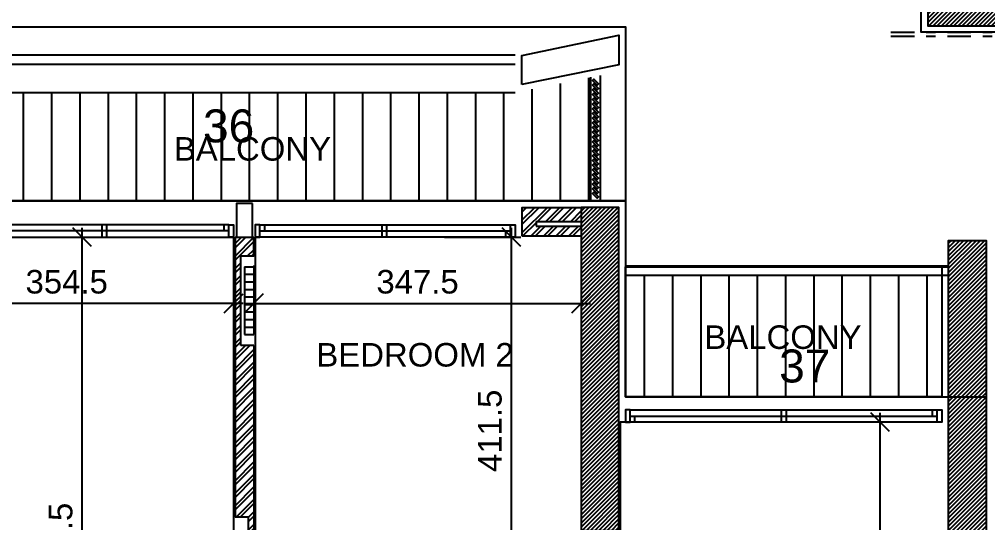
# Model space of a CAD drawing. Extents: x -0.9 to 45.6, y -8.7 to 61.5.
# Drawn here: x 17.06 to 27.34, y 17.33 to 22.68 of the extents above; entities that cross this region are included whole.
import ezdxf
from ezdxf.enums import TextEntityAlignment as Align

# ---------------------------------------------------------------- set-up
doc = ezdxf.new("R2010")
doc.units = 0
doc.header["$MEASUREMENT"] = 0
doc.header["$PDMODE"] = 35
doc.header["$PDSIZE"] = 0.3
doc.linetypes.add('AXIS_50$0$DASHDOT2', pattern=[0.5, 0.25, -0.125, 0, -0.125])
doc.layers.get('0').update_dxf_attribs({"linetype": 'CONTINUOUS'})
doc.layers.get('DEFPOINTS').update_dxf_attribs({"linetype": 'CONTINUOUS'})
for name, color, linetype in [('04', 4, 'CONTINUOUS'), ('A-ALU', 9, 'CONTINUOUS'), ('A-AREAS', 6, 'CONTINUOUS'), ('A-AREAS-TXT', 6, 'CONTINUOUS'), ('A-BALUST', 1, 'CONTINUOUS'), ('A-claustra', 9, 'CONTINUOUS'), ('a-dim', 3, 'CONTINUOUS'), ('A-HATCH-CONC', 8, 'CONTINUOUS'), ('A-HATCH-WALL', 8, 'CONTINUOUS'), ('A-NOMENCLATURE', 3, 'CONTINUOUS'), ('A-PLASTER', 8, 'CONTINUOUS'), ('A-PROJECTION', 9, 'CONTINUOUS'), ('a-stru-fac', 200, 'CONTINUOUS'), ('A-TILES', 137, 'CONTINUOUS'), ('A-WALL', 4, 'CONTINUOUS'), ('AXIS_50$0$A-AXIS-50', 10, 'AXIS_50$0$DASHDOT2'), ('S-2ND-3RD-4-5-6TH$0$A-STR 2-3-4-5-6', 2, 'CONTINUOUS')]:
    doc.layers.add(name, color=color, linetype=linetype)
doc.styles.add('A100-STEXT', font='arial.ttf', dxfattribs={"height": 0.25})
doc.dimstyles.new('A100-DIM', dxfattribs={"dimtxt": 0.25, "dimasz": 0.2, "dimexe": 0.1, "dimexo": 0.3, "dimgap": 0.1, "dimtad": 1, "dimlfac": 100, "dimrnd": 0.5, "dimdsep": 46, "dimtxsty": 'A100-STEXT', "dimblk1": 'OBLIQUE', "dimblk2": 'OBLIQUE', "dimsah": 1, "dimcen": -0.05, "dimdle": 0.1, "dimclrd": 15, "dimclre": 15, "dimclrt": 256, "dimadec": 0, "dimazin": 0, "dimtfac": 0.28, "dimtix": 1, "dimtmove": 2, "dimatfit": 3, "dimldrblk": 'OBLIQUE', "dimfxl": 1, "dimtolj": 1, "dimarcsym": 0})
doc.dimstyles.new('dim-law', dxfattribs={"dimtxt": 0.25, "dimasz": 0.2, "dimexe": 0.1, "dimexo": 0.3, "dimgap": 0.1, "dimtad": 1, "dimlfac": 100, "dimdsep": 46, "dimtxsty": 'A100-STEXT', "dimblk1": 'OBLIQUE', "dimblk2": 'OBLIQUE', "dimsah": 1, "dimcen": -0.05, "dimdle": 0.1, "dimclrd": 15, "dimclre": 15, "dimclrt": 256, "dimadec": 0, "dimazin": 0, "dimtfac": 0.28, "dimtix": 1, "dimtmove": 2, "dimatfit": 3, "dimldrblk": 'OBLIQUE', "dimfxl": 0.1, "dimtolj": 1, "dimarcsym": 0})

# ---------------------------------------------------------------- blocks, each defined once
blk = doc.blocks.new('_OBLIQUE')
at = {"color": 0, "linetype": 'ByBlock'}
blk.add_line((-0.5, -0.5), (0.5, 0.5), dxfattribs=at)
blk = doc.blocks.new('*D111')
at = {"layer": 'a-dim', "color": 15, "lineweight": -2}
for p, q in [((26.508, 18.4), (26.102, 18.4)), ((26.202, 14.2), (26.202, 18.5)), ((26.628, 14.3), (26.102, 14.3))]:
    blk.add_line(p, q, dxfattribs=at)
at = {"layer": 'DEFPOINTS', "color": 0}
for p in [(26.202, 18.4), (26.808, 18.4), (26.928, 14.3)]:
    blk.add_point(p, dxfattribs=at)
at = {"layer": 'a-dim', "color": 15, "lineweight": -2, "xscale": 0.2, "yscale": 0.2, "zscale": 0.2}
for p, rotation in [((26.202, 18.4), 90), ((26.202, 14.3), 270)]:
    blk.add_blockref('_OBLIQUE', p, dxfattribs=dict(at, rotation=rotation))
at = {"layer": 'a-dim', "insert": (25.975, 16.35), "char_height": 0.25, "attachment_point": 5, "rotation": 90, "style": 'A100-STEXT'}
blk.add_mtext('\\A1;410', dxfattribs=at)
blk = doc.blocks.new('A$C79112220')
at = {"layer": 'A-ALU'}
for p, q in [((16.578, 20.75), (19.338, 20.75)), ((22.328, 20.75), (19.568, 20.75)), ((19.288, 20.495), (16.628, 20.495)), ((17.941, 20.365), (17.941, 20.495)), ((17.991, 20.365), (17.991, 20.495)), ((19.238, 20.43), (19.238, 20.495)), ((19.618, 20.495), (22.278, 20.495)), ((19.668, 20.43), (19.668, 20.495)), ((20.916, 20.365), (20.916, 20.495)), ((20.966, 20.365), (20.966, 20.495)), ((16.578, 20.365), (19.338, 20.365)), ((19.288, 20.43), (16.628, 20.43)), ((22.328, 20.365), (19.568, 20.365)), ((19.618, 20.43), (22.278, 20.43)), ((22.228, 20.365), (22.228, 20.43)), ((26.858, 18.67), (23.498, 18.67)), ((23.548, 18.53), (26.808, 18.53)), ((26.758, 18.465), (26.758, 18.53)), ((26.858, 18.4), (23.498, 18.4)), ((23.548, 18.465), (26.808, 18.465)), ((23.598, 18.4), (23.598, 18.465))]:
    blk.add_line(p, q, dxfattribs=at)
for points in [[(19.288, 20.495), (19.338, 20.495), (19.338, 20.365), (19.288, 20.365)], [(19.618, 20.495), (19.568, 20.495), (19.568, 20.365), (19.618, 20.365)], [(22.278, 20.495), (22.328, 20.495), (22.328, 20.365), (22.278, 20.365)], [(23.548, 18.53), (23.498, 18.53), (23.498, 18.4), (23.548, 18.4)], [(25.153, 18.53), (25.203, 18.53), (25.203, 18.4), (25.153, 18.4)], [(26.808, 18.53), (26.858, 18.53), (26.858, 18.4), (26.808, 18.4)]]:
    blk.add_lwpolyline(points, close=True, dxfattribs=at)
blk = doc.blocks.new('*D238')
at = {"layer": 'a-dim', "color": 15, "lineweight": -2}
for p, q in [((17.731, 13.75), (17.731, 20.465)), ((17.478, 20.365), (17.831, 20.365)), ((17.478, 13.85), (17.831, 13.85))]:
    blk.add_line(p, q, dxfattribs=at)
at = {"layer": 'DEFPOINTS', "color": 0}
for p in [(17.178, 20.365), (17.731, 20.365), (17.178, 13.85)]:
    blk.add_point(p, dxfattribs=at)
at = {"layer": 'a-dim', "color": 15, "lineweight": -2, "xscale": 0.2, "yscale": 0.2, "zscale": 0.2}
for p, rotation in [((17.731, 20.365), 90), ((17.731, 13.85), 270)]:
    blk.add_blockref('_OBLIQUE', p, dxfattribs=dict(at, rotation=rotation))
at = {"layer": 'a-dim', "insert": (17.503, 17.107), "char_height": 0.25, "attachment_point": 5, "rotation": 90, "style": 'A100-STEXT'}
blk.add_mtext('\\A1;651.5', dxfattribs=at)
blk = doc.blocks.new('*D239')
at = {"layer": 'a-dim', "color": 15, "lineweight": -2}
for p, q in [((15.793, 20.065), (15.793, 19.561)), ((19.338, 20.065), (19.338, 19.561)), ((19.438, 19.661), (15.693, 19.661))]:
    blk.add_line(p, q, dxfattribs=at)
at = {"layer": 'DEFPOINTS', "color": 0}
for p in [(15.793, 20.365), (19.338, 20.365), (15.793, 19.661)]:
    blk.add_point(p, dxfattribs=at)
at = {"layer": 'a-dim', "color": 15, "lineweight": -2, "xscale": 0.2, "yscale": 0.2, "zscale": 0.2}
for p, rotation in [((15.793, 19.661), 180.0000000053024), ((19.338, 19.661), 5.302398520257157e-09)]:
    blk.add_blockref('_OBLIQUE', p, dxfattribs=dict(at, rotation=rotation))
at = {"layer": 'a-dim', "insert": (17.566, 19.889), "char_height": 0.25, "attachment_point": 5, "rotation": 0, "style": 'A100-STEXT'}
blk.add_mtext('\\A1;354.5', dxfattribs=at)
blk = doc.blocks.new('*D240')
at = {"layer": 'a-dim', "color": 15, "lineweight": -2}
for p, q in [((19.553, 20.065), (19.553, 19.561)), ((23.028, 20.065), (23.028, 19.561)), ((19.453, 19.661), (23.128, 19.661))]:
    blk.add_line(p, q, dxfattribs=at)
at = {"layer": 'DEFPOINTS', "color": 0}
for p in [(19.553, 20.365), (23.028, 20.365), (23.028, 19.661)]:
    blk.add_point(p, dxfattribs=at)
at = {"layer": 'a-dim', "color": 15, "lineweight": -2, "xscale": 0.2, "yscale": 0.2, "zscale": 0.2, "rotation": 180}
blk.add_blockref('_OBLIQUE', (19.553, 19.661), dxfattribs=at)
at = {"layer": 'a-dim', "color": 15, "lineweight": -2, "xscale": 0.2, "yscale": 0.2, "zscale": 0.2}
blk.add_blockref('_OBLIQUE', (23.028, 19.661), dxfattribs=at)
at = {"layer": 'a-dim', "insert": (21.291, 19.889), "char_height": 0.25, "attachment_point": 5, "style": 'A100-STEXT'}
blk.add_mtext('\\A1;347.5', dxfattribs=at)
blk = doc.blocks.new('*D241')
at = {"layer": 'a-dim', "color": 15, "lineweight": -2}
for p, q in [((22.288, 16.15), (22.288, 20.465)), ((21.578, 20.365), (22.388, 20.365)), ((21.578, 16.25), (22.388, 16.25))]:
    blk.add_line(p, q, dxfattribs=at)
at = {"layer": 'DEFPOINTS', "color": 0}
for p in [(21.278, 20.365), (22.288, 20.365), (21.278, 16.25)]:
    blk.add_point(p, dxfattribs=at)
at = {"layer": 'a-dim', "color": 15, "lineweight": -2, "xscale": 0.2, "yscale": 0.2, "zscale": 0.2}
for p, rotation in [((22.288, 20.365), 90), ((22.288, 16.25), 270)]:
    blk.add_blockref('_OBLIQUE', p, dxfattribs=dict(at, rotation=rotation))
at = {"layer": 'a-dim', "insert": (22.06, 18.308), "char_height": 0.25, "attachment_point": 5, "rotation": 90, "style": 'A100-STEXT'}
blk.add_mtext('\\A1;411.5', dxfattribs=at)

msp = doc.modelspace()

# ---------------------------------------------------------------- hatches: boundary and pattern name
at = {"layer": 'A-HATCH-CONC'}
h = msp.add_hatch(dxfattribs=at)
h.set_pattern_fill('ANSI31', color=256, scale=0.25, style=0)
h.paths.add_polyline_path([(41.83837, 22.94), (26.70837, 22.94), (26.70837, 22.61), (28.46837, 22.61), (28.46837, 22.54), (41.83837, 22.54)])
h = msp.add_hatch(dxfattribs=at)
h.set_pattern_fill('ANSI31', color=256, scale=0.25, style=0)
h.paths.add_polyline_path([(41.83837, 22.94), (26.70837, 22.94), (26.70837, 22.61), (28.46837, 22.61), (28.46837, 22.54), (41.83837, 22.54)])
h = msp.add_hatch(dxfattribs=at)
h.set_pattern_fill('ANSI31', color=256, scale=0.25, style=0)
h.paths.add_polyline_path([(23.42837, 20.68), (23.02837, 20.68), (23.02837, 20.15658), (23.42837, 20.15658)])
h = msp.add_hatch(dxfattribs=at)
h.set_pattern_fill('ANSI31', color=256, scale=0.25, style=0)
h.paths.add_polyline_path([(27.32837, 20.33), (26.92837, 20.33), (26.92837, 3.87), (25.34873, 3.87), (23.42837, 4.13187), (23.42837, 5.8), (23.12837, 5.8), (23.12837, 3.87), (25.32837, 3.57), (27.32837, 3.57)])
h = msp.add_hatch(dxfattribs=at)
h.set_pattern_fill('ANSI31', color=256, scale=0.25, style=0)
h.paths.add_polyline_path([(23.42837, 20.15658), (23.02837, 20.15658), (23.02837, 17.25), (23.42837, 17.25)])
at = {"layer": 'A-HATCH-WALL'}
h = msp.add_hatch(dxfattribs=at)
h.set_pattern_fill('ANSI32', color=256, scale=0.25, style=0)
h.set_pattern_definition([(45, (-4e-09, 0.000785), (-0.06629126, 0.06629126), []), (45, (0.04419, 0.000785), (-0.06629126, 0.06629126), [])])
h.paths.add_polyline_path([(23.02837, 20.68078), (22.39837, 20.68078), (22.39837, 20.38078), (23.02837, 20.38078), (23.02837, 20.48078), (22.54837, 20.48078), (22.54837, 20.53078), (23.02837, 20.53078)])
h = msp.add_hatch(dxfattribs=at)
h.set_pattern_fill('ANSI32', color=256, scale=0.25, style=0)
h.set_pattern_definition([(45, (19.47713, 20.287455), (-0.06629126, 0.06629126), []), (45, (19.52132, 20.287455), (-0.06629126, 0.06629126), [])])
h.paths.add_polyline_path([(19.55337, 20.365), (19.35337, 20.365), (19.35337, 17.39), (19.49337, 17.39), (19.49337, 16.2), (19.35337, 16.2), (19.35337, 15.45), (19.50337, 15.45), (19.50337, 16.1), (19.62837, 16.1), (19.62837, 16.25), (19.55337, 16.25), (19.55337, 19.215), (19.41337, 19.215), (19.4137, 20.165), (19.55337, 20.165)])
h.paths.add_polyline_path([(17.86587, 12.5), (17.17837, 12.5), (17.17837, 12.92282), (17.17825, 12.92282), (17.17825, 13.10282), (17.02837, 13.10282), (17.02837, 12.95), (15.77837, 12.95), (15.77837, 12.8), (16.27837, 12.8), (16.27837, 11.8), (16.27837, 11.7), (16.42837, 11.7), (16.42837, 12.8), (17.02837, 12.8), (17.02837, 11.8), (16.77837, 11.8), (16.77837, 11.275), (16.92837, 11.275), (16.92837, 11.6), (17.17837, 11.6), (17.17837, 12.35), (17.86587, 12.35)])
h.paths.add_polyline_path([(23.17837, 17.25), (23.02837, 17.25), (23.02837, 16.25), (21.92837, 16.25), (21.92837, 16.85), (21.77837, 16.85), (21.77837, 16.25), (21.67837, 16.25), (21.67837, 16.1), (23.02837, 16.1), (23.02837, 14.05), (23.17837, 14.05)])
h.paths.add_polyline_path([(20.87837, 16.25), (20.86937, 16.25), (20.85337, 16.25), (20.77837, 16.25), (20.52837, 16.25), (20.52837, 16.1), (20.62837, 16.1), (20.62837, 15.275), (20.62837, 14.3282), (20.77837, 14.3282), (20.77837, 15.275), (20.77837, 16.1), (20.87837, 16.1)])
h.paths.add_polyline_path([(23.02837, 13.1), (22.82837, 13.1), (22.82837, 13.7), (23.02837, 13.7), (23.02837, 13.85), (22.67837, 13.85), (22.67837, 13.15), (20.77837, 13.15), (20.77837, 14.3282), (20.62837, 14.3282), (20.62837, 13.85), (20.51587, 13.85), (20.51587, 13.7), (20.62837, 13.7), (20.62837, 12.35), (20.77837, 12.35), (20.77837, 12.95), (23.02837, 12.95)])
h.paths.add_polyline_path([(23.17837, 12.85), (23.02837, 12.85), (23.02837, 12.25), (23.17837, 12.25)])
h.paths.add_polyline_path([(25.34837, 11.19), (25.70337, 11.19), (25.70337, 11.3), (24.67837, 11.3), (24.67837, 12.425), (24.52837, 12.425), (24.52837, 11.25), (23.17837, 11.25), (23.17837, 11.35), (23.02837, 11.35), (23.02837, 11.25), (22.33837, 11.25), (22.33837, 11.11), (21.46837, 11.11), (21.46837, 11.25), (19.50337, 11.25), (19.50337, 11.35), (19.35337, 11.35), (19.35337, 11.25), (19.35337, 11.05), (19.50337, 11.05), (19.50337, 11.19), (20.93337, 11.19), (20.93337, 11.05), (25.34837, 11.05)])
h.paths.add_polyline_path([(26.92837, 11.3), (26.67837, 11.3), (26.67837, 12.5), (26.92837, 12.5), (26.92837, 14.3), (24.67837, 14.3), (24.67837, 14.9), (24.52837, 14.9), (24.52837, 14.3), (24.52837, 13.775), (24.67837, 13.775), (24.67837, 14.15), (26.82837, 14.15), (26.82837, 12.6), (26.52837, 12.6), (26.52837, 11.3), (25.70337, 11.3), (25.70337, 11.19), (26.77837, 11.19), (26.77837, 11.05), (26.92837, 11.05)])
h.paths.add_polyline_path([(24.67837, 13.775), (24.52837, 13.775), (24.52837, 13.225), (24.67837, 13.225)], flags=17)
h.paths.add_polyline_path([(19.50337, 13.7), (19.61587, 13.7), (19.61587, 13.85), (19.50337, 13.85), (19.50337, 14.55), (19.35337, 14.55), (19.35337, 14.4), (19.35337, 13.85), (17.17837, 13.85), (17.17837, 14.45), (17.02837, 14.45), (17.02837, 13.10282), (17.17825, 13.10282), (17.17825, 13.28282), (17.17837, 13.7), (19.35337, 13.7), (19.35337, 12.5), (18.66587, 12.5), (18.66587, 12.35), (19.35337, 12.35), (19.35337, 12.25), (19.50337, 12.25)])
h.paths.add_polyline_path([(23.42837, 14.05078), (23.42837, 17.25078), (23.32837, 17.25078), (23.32837, 14.05078)])
at = {"layer": 'A-TILES'}
h = msp.add_hatch(dxfattribs=at)
h.set_pattern_fill('_USER', color=256, scale=0.3, angle=90, style=0, pattern_type=0)
h.set_pattern_definition([(90, (30.60837, 8.1), (-0.3, 2e-17), [])])
h.paths.add_polyline_path([(22.32837, 20.75), (23.12837, 20.75), (23.12837, 22.06182), (22.32837, 21.9), (22.32837, 21.9), (15.84837, 21.9), (15.84837, 20.75), (16.57837, 20.75), (19.35337, 20.75), (19.55337, 20.75)])
h = msp.add_hatch(dxfattribs=at)
h.set_pattern_fill('_USER', color=256, scale=0.3, angle=90, style=0, pattern_type=0)
h.set_pattern_definition([(90, (9e-11, -5e-11), (-0.3, 2e-17), [])])
h.paths.add_polyline_path([(23.49837, 19.96), (23.49837, 18.67), (26.85837, 18.67), (26.85837, 19.96)])

# ---------------------------------------------------------------- linework, layer by layer
at = {"layer": '04', "color": 11}
for p, q in [((19.45337, 20.05), (19.55337, 20.05)), ((19.45337, 20.05), (19.45337, 19.33)), ((19.45337, 20.05), (19.55337, 20.05)), ((19.55337, 20.05), (19.55337, 19.33)), ((19.45337, 19.97), (19.55337, 19.97)), ((19.45337, 19.89), (19.55337, 19.89)), ((19.45337, 19.81), (19.55337, 19.81)), ((19.45337, 19.73), (19.55337, 19.73)), ((19.45337, 19.65), (19.55337, 19.65)), ((19.45337, 19.57), (19.55337, 19.57)), ((19.45337, 19.49), (19.55337, 19.49)), ((19.45337, 19.41), (19.55337, 19.41)), ((19.45337, 19.33), (19.55337, 19.33))]:
    msp.add_line(p, q, dxfattribs=at)
at = {"layer": 'A-ALU'}
for p, q in [((16.57837, 20.75), (19.33837, 20.75)), ((22.32837, 20.75), (19.56837, 20.75)), ((26.85837, 18.67), (23.49837, 18.67))]:
    msp.add_line(p, q, dxfattribs=at)
at = {"layer": 'A-AREAS'}
msp.add_lwpolyline([(41.90837, 22.91), (41.90837, 22.54), (26.63837, 22.54), (26.63837, 23.51)], dxfattribs=at)
for points in [[(13.67837, 22.5962), (15.84837, 22.5962), (15.84837, 20.75), (23.49837, 20.75), (23.49837, 18.67), (27.32837, 18.67), (27.32837, 3.5), (25.32362, 3.5), (23.05837, 3.8089), (23.05837, 5.43), (15.84837, 5.43), (15.84837, 3.5), (13.67837, 3.5), (13.67837, 7.7), (15.62837, 7.7), (15.62837, 9.825), (16.85337, 9.825), (16.85337, 11.725), (15.62837, 11.725), (15.62837, 17.1), (15.70337, 17.1), (15.70337, 18.325), (13.67837, 18.325)], [(15.84837, 22.5962), (23.49837, 22.5962), (23.49837, 20.75), (15.84837, 20.75)], [(23.49837, 20.05), (26.85837, 20.05), (26.85837, 18.67), (23.49837, 18.67)]]:
    msp.add_lwpolyline(points, close=True, dxfattribs=at)
at = {"layer": 'A-BALUST'}
for p, q in [((15.84837, 22.3), (22.32837, 22.3)), ((15.84837, 22.2), (22.32837, 22.2)), ((23.12837, 22.06182), (23.12837, 20.75)), ((23.22837, 22.08205), (23.22837, 20.75)), ((23.49837, 20.06), (26.92837, 20.06)), ((23.49837, 19.96), (26.92837, 19.96))]:
    msp.add_line(p, q, dxfattribs=at)
at = {"layer": 'A-claustra'}
for points in [[(23.14655, 22.02768), (23.16069, 22.04182), (23.21019, 21.99232), (23.19605, 21.97818)], [(23.14655, 21.97768), (23.16069, 21.99182), (23.21019, 21.94232), (23.19605, 21.92818)], [(23.14655, 21.92768), (23.16069, 21.94182), (23.21019, 21.89232), (23.19605, 21.87818)], [(23.14655, 21.87768), (23.16069, 21.89182), (23.21019, 21.84232), (23.19605, 21.82818)], [(23.14655, 21.82768), (23.16069, 21.84182), (23.21019, 21.79232), (23.19605, 21.77818)], [(23.14655, 21.77768), (23.16069, 21.79182), (23.21019, 21.74232), (23.19605, 21.72818)], [(23.14655, 21.72768), (23.16069, 21.74182), (23.21019, 21.69232), (23.19605, 21.67818)], [(23.14655, 21.67768), (23.16069, 21.69182), (23.21019, 21.64232), (23.19605, 21.62818)], [(23.14655, 21.62768), (23.16069, 21.64182), (23.21019, 21.59232), (23.19605, 21.57818)], [(23.14655, 21.57768), (23.16069, 21.59182), (23.21019, 21.54232), (23.19605, 21.52818)], [(23.14655, 21.52768), (23.16069, 21.54182), (23.21019, 21.49232), (23.19605, 21.47818)], [(23.14655, 21.47768), (23.16069, 21.49182), (23.21019, 21.44232), (23.19605, 21.42818)], [(23.14655, 21.42768), (23.16069, 21.44182), (23.21019, 21.39232), (23.19605, 21.37818)], [(23.14655, 21.37768), (23.16069, 21.39182), (23.21019, 21.34232), (23.19605, 21.32818)], [(23.14655, 21.32768), (23.16069, 21.34182), (23.21019, 21.29232), (23.19605, 21.27818)], [(23.14655, 21.27768), (23.16069, 21.29182), (23.21019, 21.24232), (23.19605, 21.22818)], [(23.14655, 21.22768), (23.16069, 21.24182), (23.21019, 21.19232), (23.19605, 21.17818)], [(23.14655, 21.17768), (23.16069, 21.19182), (23.21019, 21.14232), (23.19605, 21.12818)], [(23.14655, 21.12768), (23.16069, 21.14182), (23.21019, 21.09232), (23.19605, 21.07818)], [(23.14655, 21.07768), (23.16069, 21.09182), (23.21019, 21.04232), (23.19605, 21.02818)], [(23.14655, 21.02768), (23.16069, 21.04182), (23.21019, 20.99232), (23.19605, 20.97818)], [(23.14655, 20.97768), (23.16069, 20.99182), (23.21019, 20.94232), (23.19605, 20.92818)], [(23.14655, 20.92768), (23.16069, 20.94182), (23.21019, 20.89232), (23.19605, 20.87818)], [(23.14655, 20.87768), (23.16069, 20.89182), (23.21019, 20.84232), (23.19605, 20.82818)], [(23.14655, 20.82768), (23.16069, 20.84182), (23.21019, 20.79232), (23.19605, 20.77818)]]:
    msp.add_lwpolyline(points, close=True, dxfattribs=at)
at = {"layer": 'A-PLASTER'}
for points in [[(19.33837, 20.365), (19.33837, 15.45)], [(19.56837, 20.365), (19.56837, 16.265), (19.62837, 16.265)], [(23.49837, 18.415), (23.49837, 18.4), (23.44337, 18.4), (23.44337, 12.85), (23.42837, 12.85)]]:
    msp.add_lwpolyline(points, dxfattribs=at)
at = {"layer": 'A-PROJECTION'}
for p, q in [((15.84837, 22.5962), (23.49837, 22.5962)), ((23.49837, 22.13667), (23.49837, 20.75)), ((15.84837, 21.9), (22.32837, 21.9)), ((23.49837, 20.05), (26.92837, 20.05))]:
    msp.add_line(p, q, dxfattribs=at)
at = {"layer": 'a-stru-fac'}
for points in [[(22.39837, 21.98558), (22.39837, 22.29287), (23.42837, 22.50991), (23.42837, 22.19392)], [(19.53837, 20.72), (19.36837, 20.72), (19.36837, 20.365), (19.53837, 20.365)]]:
    msp.add_lwpolyline(points, close=True, dxfattribs=at)
at = {"layer": 'A-WALL'}
for p, q in [((22.39837, 20.68), (22.39837, 20.38)), ((22.39837, 20.68), (23.02837, 20.68)), ((22.54837, 20.53), (23.02837, 20.53)), ((22.54837, 20.53), (22.54837, 20.48)), ((22.54837, 20.48), (23.02837, 20.48)), ((19.35337, 20.365), (19.55337, 20.365)), ((19.35337, 20.365), (19.35337, 17.39)), ((22.39837, 20.38), (23.02837, 20.38)), ((19.41337, 19.215), (19.4137, 20.165)), ((19.55337, 19.215), (19.41337, 19.215)), ((19.55337, 19.215), (19.55337, 16.25)), ((19.49337, 17.39), (19.35337, 17.39)), ((19.49337, 17.39), (19.49337, 16.2))]:
    msp.add_line(p, q, dxfattribs=at)
msp.add_lwpolyline([(19.4137, 20.165), (19.55337, 20.165), (19.55337, 20.365)], dxfattribs=at)
at = {"layer": 'AXIS_50$0$A-AXIS-50'}
for p, q in [((26.31584, 22.54), (44.41184, 22.54)), ((26.31584, 22.5), (44.41184, 22.5))]:
    msp.add_line(p, q, dxfattribs=at)
at = {"layer": 'S-2ND-3RD-4-5-6TH$0$A-STR 2-3-4-5-6'}
for points in [[(41.83837, 22.94), (26.70837, 22.94), (26.70837, 22.61), (28.46837, 22.61), (28.46837, 22.54), (41.83837, 22.54)], [(41.83837, 22.94), (26.70837, 22.94), (26.70837, 22.61), (28.46837, 22.61), (28.46837, 22.54), (41.83837, 22.54)], [(23.02837, 17.25), (23.42837, 17.25), (23.42837, 20.68), (23.02837, 20.68)], [(27.32837, 3.57), (25.32837, 3.57), (23.12837, 3.87), (23.12837, 5.8), (23.42837, 5.8), (23.42837, 4.13187), (25.34873, 3.87), (26.92837, 3.87), (26.92837, 20.33), (27.32837, 20.33)]]:
    msp.add_lwpolyline(points, close=True, dxfattribs=at)

# ---------------------------------------------------------------- block references
at = {"layer": 'A-ALU'}
msp.add_blockref('A$C79112220', (0, 0), dxfattribs=at)

# ---------------------------------------------------------------- texts
at = {"layer": 'A-AREAS-TXT', "style": 'A100-STEXT'}
for s, p in [('36', (19.28522, 21.37085)), ('37', (25.40145, 18.82113))]:
    msp.add_text(s, height=0.35, dxfattribs=at).set_placement(p, align=Align.CENTER)
at = {"layer": 'A-NOMENCLATURE', "style": 'A100-STEXT'}
for s, p in [('BALCONY', (18.70361, 21.17703)), ('BALCONY', (24.33555, 19.1775)), ('BEDROOM 2', (20.21629, 18.99015))]:
    msp.add_text(s, height=0.25, dxfattribs=at).set_placement(p)

# ---------------------------------------------------------------- dimensions: what is measured, and where the dimension line sits
at = {"layer": 'a-dim'}
for p1, p2, distance, picture, middle in [((17.17837, 13.85), (17.17837, 20.365), -0.55257, '*D238', (17.5033, 17.1075)), ((21.27837, 16.25), (21.27837, 20.365), -1.00943, '*D241', (22.06016, 18.3075)), ((19.33837, 20.365), (15.79337, 20.365), 0.70396, '*D239', (17.56587, 19.88877)), ((19.55337, 20.365), (23.02837, 20.365), -0.70396, '*D240', (21.29087, 19.88877))]:
    dim = msp.add_aligned_dim(p1=p1, p2=p2, distance=distance, dimstyle='dim-law', dxfattribs=at)
    dim.commit()
    dim.dimension.update_dxf_attribs({"geometry": picture, "text_midpoint": middle})
dim = msp.add_linear_dim(base=(26.20245, 18.4), p1=(26.92837, 14.3), p2=(26.80837, 18.4), angle=90, dimstyle='A100-DIM', dxfattribs=at)
dim.commit()
dim.dimension.update_dxf_attribs({"geometry": '*D111', "text_midpoint": (25.97481, 16.35)})

doc.saveas('drawing.dxf')
